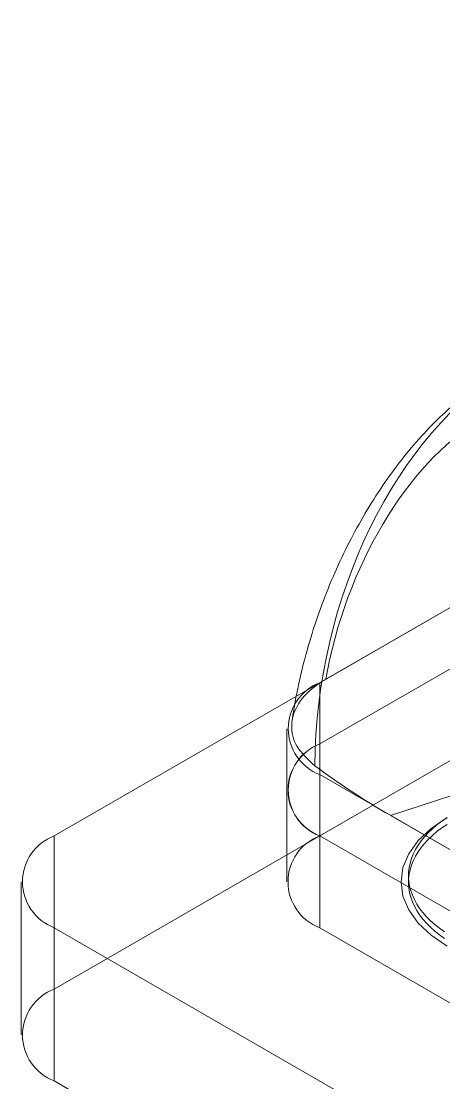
# Model space of a CAD drawing. Header units: millimetres. Extents: x 15 to 415, y 5 to 292.
# Drawn here: x 57.29 to 68.54, y 117.46 to 145.76 of the extents above; entities that cross this region are included whole.
import ezdxf

# ---------------------------------------------------------------- set-up
doc = ezdxf.new("R2010")
doc.units = ezdxf.units.MM
doc.dimstyles.new('SLDDIMSTYLE0', dxfattribs={"dimtxt": 0.18, "dimasz": 3.302, "dimexe": 0, "dimexo": 0.0625, "dimgap": 0, "dimtad": 0, "dimtih": 1, "dimtoh": 1, "dimdec": 0, "dimrnd": 1e-09, "dimzin": 0, "dimdsep": 46, "dimtxsty": 'Standard', "dimsah": 1, "dimcen": 0.09, "dimadec": 0, "dimazin": 0, "dimtfac": 3.302, "dimtdec": 0, "dimtofl": 0, "dimtmove": 0, "dimatfit": 3, "dimfxl": 1, "dimfrac": 2, "dimtolj": 1, "dimtzin": 0, "dimarcsym": 0})

msp = doc.modelspace()

# ---------------------------------------------------------------- linework, layer by layer
at = {"color": 7, "linetype": 'Continuous', "lineweight": 15}
for p, q in [((110.497, 154.252), (58.171, 124.045)), ((110.497, 154.253), (65.242, 128.128)), ((65.403, 128.221), (110.336, 154.16)), ((110.497, 152.62), (65.242, 126.495)), ((110.497, 150.17), (58.171, 119.962)), ((110.497, 150.17), (65.242, 124.045)), ((65.242, 126.495), (65.242, 128.128)), ((64.364, 126.903), (64.364, 125.27)), ((74.283, 126.92), (67.122, 124.593)), ((65.242, 124.045), (65.242, 126.495)), ((65.242, 125.679), (140.196, 82.409)), ((65.242, 125.679), (65.242, 124.046)), ((64.364, 125.27), (64.364, 122.821)), ((67.122, 124.593), (138.373, 83.461)), ((58.171, 119.962), (58.171, 124.045)), ((65.242, 124.046), (140.196, 80.776)), ((81.932, 114.411), (65.242, 124.046)), ((65.242, 124.046), (65.242, 121.596)), ((57.292, 122.821), (57.292, 118.738)), ((67.606, 122.984), (67.606, 122.807)), ((81.218, 108.291), (58.171, 121.596)), ((58.171, 121.596), (58.171, 117.513)), ((81.932, 111.961), (65.242, 121.596)), ((81.218, 104.208), (58.171, 117.513))]:
    msp.add_line(p, q, dxfattribs=at)
at = {"color": 7, "linetype": 'Continuous', "lineweight": 15, "flags": 128}
for points in [[(68.636, 124.535), (68.208, 124.246), (67.864, 123.921), (67.612, 123.57), (67.458, 123.2), (67.406, 122.821), (67.458, 122.441), (67.612, 122.071), (67.864, 121.72), (68.208, 121.395), (68.636, 121.106)], [(68.561, 121.487), (68.427, 121.582), (68.303, 121.682), (68.187, 121.785), (68.082, 121.892), (67.986, 122.002), (67.901, 122.114), (67.826, 122.229), (67.761, 122.347), (67.708, 122.466), (67.666, 122.586), (67.635, 122.708), (67.615, 122.83), (67.607, 122.953), (67.609, 123.076), (67.624, 123.199), (67.649, 123.321), (67.686, 123.442), (67.733, 123.562), (67.792, 123.68), (67.862, 123.796), (67.942, 123.91), (68.033, 124.021), (68.133, 124.13), (68.244, 124.235), (68.364, 124.336), (68.493, 124.434), (68.631, 124.527)], [(68.561, 121.309), (68.427, 121.405), (68.303, 121.505), (68.187, 121.608), (68.082, 121.715), (67.986, 121.824), (67.901, 121.937), (67.826, 122.052), (67.761, 122.169), (67.708, 122.288), (67.666, 122.409), (67.635, 122.531), (67.615, 122.653), (67.607, 122.776), (67.609, 122.899), (67.624, 123.021), (67.649, 123.143), (67.686, 123.265), (67.733, 123.384), (67.792, 123.503), (67.862, 123.619), (67.942, 123.733), (68.033, 123.844), (68.133, 123.952), (68.244, 124.057), (68.364, 124.159), (68.493, 124.257), (68.631, 124.35)]]:
    msp.add_lwpolyline(points, dxfattribs=at)
at = {"color": 7, "linetype": 'Continuous', "lineweight": 15}
for centre, radius, start, end in [((65.72, 126.903), 1.315, 111.3126, 248.6874), ((65.707, 125.27), 1.31, 110.7834, 249.2166), ((65.72, 125.27), 1.315, 111.3126, 248.6874), ((58.636, 122.821), 1.31, 110.7834, 249.2166), ((65.707, 122.821), 1.31, 110.7834, 249.2166), ((58.636, 118.738), 1.31, 110.7834, 249.2166)]:
    msp.add_arc(centre, radius, start, end, dxfattribs=at)
for centre, major_axis, ratio, start_param, end_param in [((71.606, 127.656), (2.109, 9.533), 0.64454, 0.533072, 1.894149), ((69.485, 128.881), (2.258, 6.567), 0.546966, 0.561145, 1.855615), ((73.486, 128.267), (11.981, -4.119), 0.473166, 4.112072, 4.321792)]:
    msp.add_ellipse(centre, major_axis=major_axis, ratio=ratio, start_param=start_param, end_param=end_param, dxfattribs=at)
for points, knots in [([(70.106, 136.472), (69.978, 136.395), (69.635, 136.188), (69.1, 135.795), (68.507, 135.28), (67.942, 134.702), (67.408, 134.067), (66.907, 133.379), (66.442, 132.644), (66.015, 131.867), (65.629, 131.05), (65.286, 130.199), (64.99, 129.319), (64.746, 128.414), (64.592, 127.677), (64.525, 127.243), (64.506, 127.115)], [0, 0, 0, 0, 0.041969, 0.112167, 0.183007, 0.254852, 0.327604, 0.401354, 0.476316, 0.552755, 0.630919, 0.711006, 0.793143, 0.877371, 0.963646, 1, 1, 1, 1]), ([(65.11, 125.916), (64.932, 126.081), (64.578, 126.41), (64.441, 126.999), (64.627, 127.579), (65.019, 127.984), (65.328, 128.174), (65.403, 128.221)], [0, 0, 0, 0, 0.229242, 0.458426, 0.689432, 0.924007, 1, 1, 1, 1])]:
    msp.add_open_spline(points, degree=3, knots=knots, dxfattribs=at)

# ---------------------------------------------------------------- leaders
at = {"color": 7, "linetype": 'Continuous', "lineweight": 0}
msp.add_leader([(82.1, 132.701), (62.936, 173.234)], dimstyle='SLDDIMSTYLE0', dxfattribs=at)

doc.saveas('drawing.dxf')
